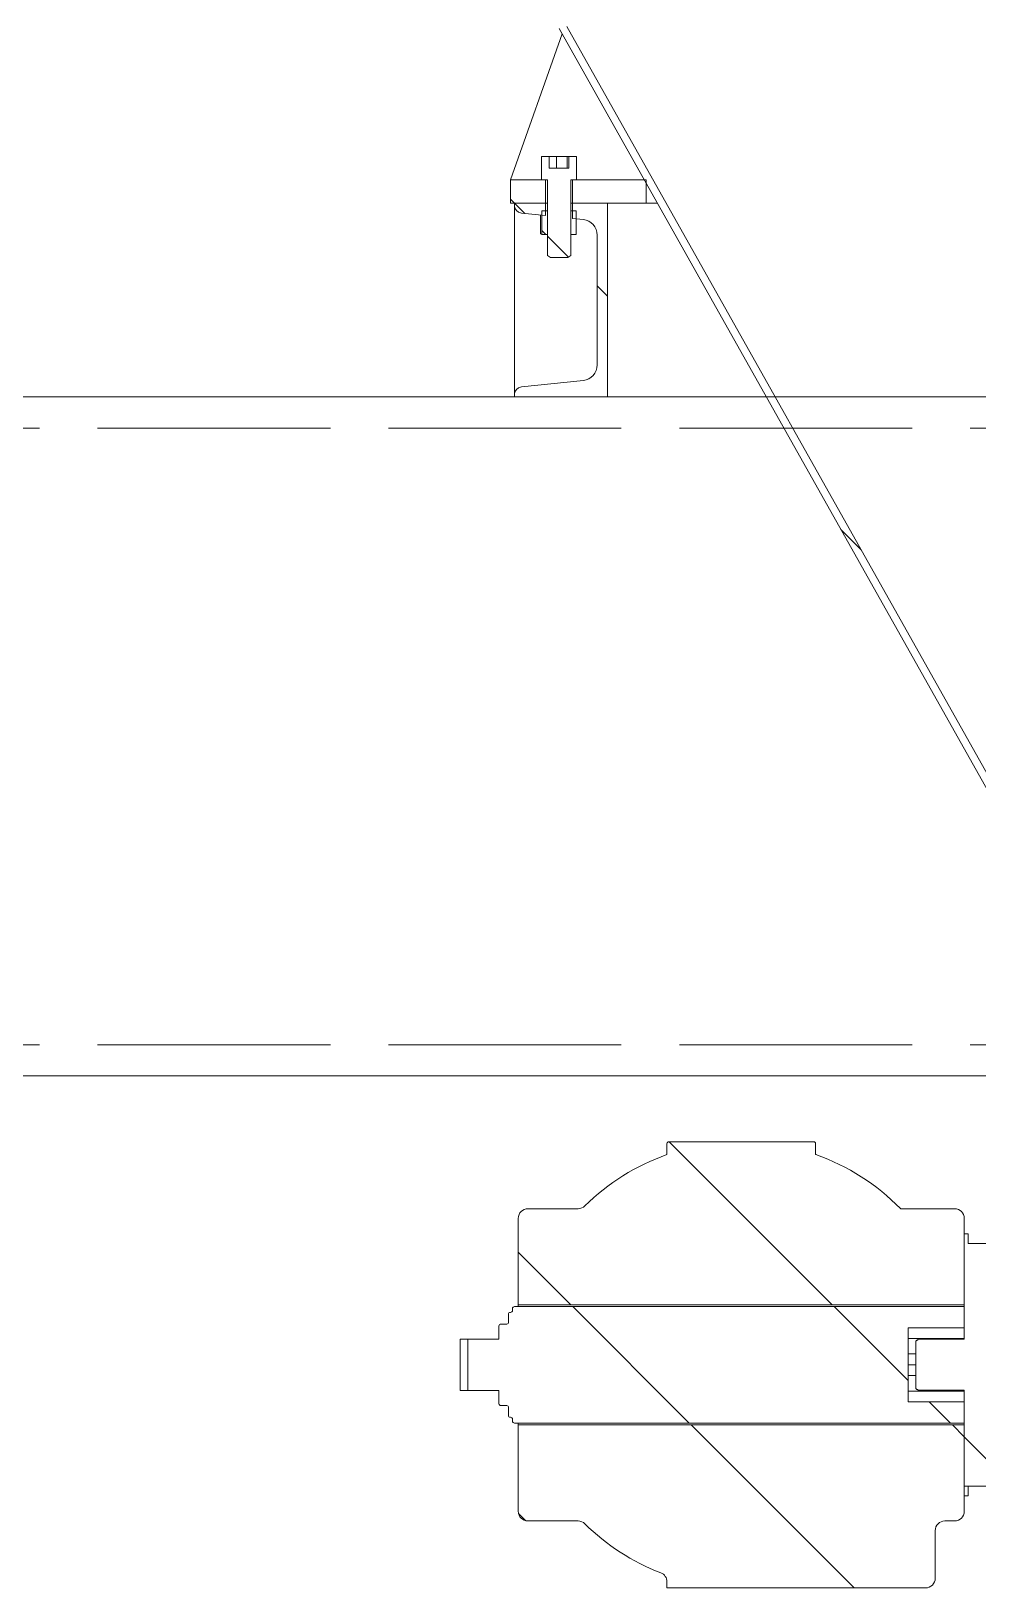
# Model space of a CAD drawing. Header units: millimetres. Extents: x 163705 to 1616509, y 81827 to 302547.
# Drawn here: x 1459351 to 1459840, y 145646 to 146448 of the extents above; entities that cross this region are included whole.
import ezdxf

# ---------------------------------------------------------------- set-up
doc = ezdxf.new("R2010")
doc.units = ezdxf.units.MM
doc.header["$LTSCALE"] = 10
doc.linetypes.add('ACAD_ISO02W100', pattern=[15, 12, -3])
for name, color, linetype, lineweight in [('1-虚线', 8, 'ACAD_ISO02W100', 0), ('1-设备轮廓', 2, 'Continuous', 18), ('1-钢构', 6, 'Continuous', 0)]:
    doc.layers.add(name, color=color, linetype=linetype, lineweight=lineweight)
pattern_1 = [(45, (-6058.445, -4420.5), (-67.3519, 67.3519), [])]

# ---------------------------------------------------------------- blocks, each defined once
blk = doc.blocks.new('*U293')
for p, q in [((0, 350), (4700, 350)), ((0, 0), (4700, 0))]:
    blk.add_line(p, q)
at = {"layer": '1-虚线'}
for p, q in [((0, 334), (4700, 334)), ((0, 16), (4700, 16))]:
    blk.add_line(p, q, dxfattribs=at)
blk = doc.blocks.new('A$Cefa923cd')
at = {"lineweight": 18}
h = blk.add_hatch(dxfattribs=at)
h.set_pattern_fill('ANSI31', color=256, scale=30, style=0)
h.set_pattern_definition(pattern_1)
h.paths.add_polyline_path([(1940.78, 1128), (1940.78, 1875), (1936.78, 1875), (1936.78, 1129.05), (1599.28, 529.05), (1599.28, 483), (1603.28, 483), (1603.28, 528)], flags=0)
h = blk.add_hatch(dxfattribs=at)
h.set_pattern_fill('ANSI31', color=256, scale=30, style=0)
h.set_pattern_definition(pattern_1)
edge = h.paths.add_edge_path(flags=0)
edge.add_arc((1946.98, 1049.8), 0.2, 90, 180, ccw=False)
edge.add_line((1946.98, 1050), (1949.78, 1050))
edge.add_line((1949.78, 1050), (1949.78, 1061.9))
edge.add_arc((1949.68, 1061.9), 0.1, 0, 90)
edge.add_line((1949.68, 1062), (1945.86, 1062))
edge.add_line((1945.86, 1062), (1945.86, 1056))
edge.add_line((1945.86, 1056), (1935.69, 1056))
edge.add_line((1935.69, 1056), (1935.69, 1062))
edge.add_line((1935.69, 1062), (1931.88, 1062))
edge.add_arc((1931.88, 1061.9), 0.1, 90, 180)
edge.add_line((1931.78, 1061.9), (1931.78, 1050))
edge.add_line((1931.78, 1050), (1934.58, 1050))
edge.add_arc((1934.58, 1049.8), 0.2, 0, 90, ccw=False)
edge.add_line((1934.78, 1049.8), (1934.78, 1010.87))
edge.add_line((1934.78, 1010.87), (1936.29, 1010))
edge.add_line((1936.29, 1010), (1945.26, 1010))
edge.add_line((1945.26, 1010), (1946.78, 1010.87))
edge.add_line((1946.78, 1010.87), (1946.78, 1049.8))
h = blk.add_hatch(dxfattribs=at)
h.set_pattern_fill('ANSI31', color=256, scale=30, style=0)
h.set_pattern_definition(pattern_1)
h.paths.add_polyline_path([(1965.78, 1038), (1965.78, 1050), (1947.78, 1050), (1947.78, 1038)], flags=0)
h = blk.add_hatch(dxfattribs=at)
h.set_pattern_fill('ANSI31', color=256, scale=30, style=0)
h.set_pattern_definition(pattern_1)
edge = h.paths.add_edge_path(flags=0)
edge.add_line((1933.78, 1038), (1915.78, 1038))
edge.add_line((1915.78, 1038), (1915.78, 938))
edge.add_line((1915.78, 938), (1963.78, 938))
edge.add_line((1963.78, 938), (1963.78, 939.21))
edge.add_arc((1959.78, 939.21), 4, 0, 84)
edge.add_line((1960.19, 943.19), (1928.24, 946.54))
edge.add_arc((1929.08, 954.5), 8, 180, 264, ccw=False)
edge.add_line((1921.08, 954.5), (1921.08, 1021.5))
edge.add_arc((1929.08, 1021.5), 8, 96, 180, ccw=False)
edge.add_line((1928.24, 1029.46), (1933.78, 1030.04))
edge.add_line((1933.78, 1030.04), (1933.78, 1038))
h = blk.add_hatch(dxfattribs=at)
h.set_pattern_fill('ANSI31', color=256, scale=30, style=0)
h.set_pattern_definition(pattern_1)
edge = h.paths.add_edge_path(flags=0)
edge.add_arc((1959.78, 1036.79), 4, 276, 360)
edge.add_line((1963.78, 1036.79), (1963.78, 1038))
edge.add_line((1963.78, 1038), (1947.78, 1038))
edge.add_line((1947.78, 1038), (1947.78, 1031.51))
edge.add_line((1947.78, 1031.51), (1960.19, 1032.81))
h = blk.add_hatch(dxfattribs=at)
h.set_pattern_fill('ANSI31', color=256, scale=30, style=0)
h.set_pattern_definition(pattern_1)
h.paths.add_polyline_path([(1946.78, 1034), (1946.78, 1021.8), (1949.37, 1021.8), (1949.61, 1021.86), (1949.61, 1033.94), (1949.37, 1034)], flags=0)
h = blk.add_hatch(dxfattribs=at)
h.set_pattern_fill('ANSI31', color=256, scale=30, style=0)
h.set_pattern_definition(pattern_1)
edge = h.paths.add_edge_path(flags=0)
edge.add_arc((1956.78, 514.5), 5, 0, 90)
edge.add_line((1956.78, 519.5), (1930.98, 519.5))
edge.add_arc((1930.98, 524.5), 5, 225.43869, 270, ccw=False)
edge.add_arc((1846.78, 439), 115, 45.43869, 70.46975)
edge.add_arc((1885.28, 547.54), 0.168, 180, 250.46975, ccw=False)
edge.add_line((1885.11, 547.54), (1885.11, 553))
edge.add_arc((1884.11, 553), 1, 0, 90)
edge.add_line((1884.11, 554), (1809.44, 554))
edge.add_arc((1809.44, 553), 1, 90, 180)
edge.add_line((1808.44, 553), (1808.44, 547.54))
edge.add_arc((1808.27, 547.54), 0.168, 289.53025, 360, ccw=False)
edge.add_arc((1846.78, 439), 115, 109.53025, 135.53792)
edge.add_arc((1764.58, 519.67), 0.168, 270, 315.53792, ccw=False)
edge.add_line((1764.58, 519.5), (1736.78, 519.5))
edge.add_arc((1736.78, 514.5), 5, 90, 180)
edge.add_line((1731.78, 514.5), (1731.78, 470))
edge.add_line((1731.78, 470), (1961.78, 470))
edge.add_line((1961.78, 470), (1961.78, 514.5))
h = blk.add_hatch(dxfattribs=at)
h.set_pattern_fill('ANSI31', color=256, scale=30, style=0)
h.set_pattern_definition(pattern_1)
h.paths.add_polyline_path([(1488.78, 455.65), (1488.78, 453.65), (1290.19, 453.65), (1288.06, 478), (1265.28, 478), (1265.28, 476), (1260.28, 476), (1260.28, 474), (1258.28, 474), (1258.28, 457.65), (1199.78, 457.65), (1199.78, 420.35), (1258.28, 420.35), (1258.28, 404), (1260.28, 404), (1260.28, 402), (1265.28, 402), (1265.28, 400), (1288.06, 400), (1290.19, 424.35), (1488.78, 424.35), (1488.78, 422.35), (1492.78, 422.35), (1492.78, 424.35), (1538.78, 424.35), (1538.78, 422.35), (1542.78, 422.35), (1542.78, 424.35), (1591.36, 424.35), (1593.49, 400), (1616.28, 400), (1616.28, 402), (1621.28, 402), (1621.28, 404), (1623.28, 404), (1623.28, 420.35), (1669.03, 420.35), (1669.03, 420.85), (1707.03, 420.85), (1707.03, 420.35), (1719.78, 420.35), (1719.78, 376.5), (1729.78, 376.5), (1731.78, 376.5), (1731.78, 425.85), (1755.78, 425.85), (1755.78, 426.35), (1756.28, 426.35), (1756.78, 426.85), (1756.78, 451.15), (1756.28, 451.65), (1755.78, 451.65), (1755.78, 452.15), (1731.78, 452.15), (1731.78, 506.5), (1729.78, 506.5), (1729.78, 501.5), (1719.78, 501.5), (1719.78, 457.65), (1707.03, 457.65), (1707.03, 457.15), (1669.03, 457.15), (1669.03, 457.65), (1623.28, 457.65), (1623.28, 474), (1621.28, 474), (1621.28, 476), (1616.28, 476), (1616.28, 478), (1593.49, 478), (1591.36, 453.65), (1542.78, 453.65), (1542.78, 455.65), (1538.78, 455.65), (1538.78, 453.65), (1492.78, 453.65), (1492.78, 455.65)], flags=0)
h = blk.add_hatch(dxfattribs=at)
h.set_pattern_fill('ANSI31', color=256, scale=30, style=0)
h.set_pattern_definition(pattern_1)
edge = h.paths.add_edge_path(flags=0)
edge.add_line((1963.78, 469), (1731.78, 469))
edge.add_line((1731.78, 469), (1731.78, 458.09))
edge.add_line((1731.78, 458.09), (1760.78, 458.09))
edge.add_line((1760.78, 458.09), (1760.78, 419.91))
edge.add_line((1760.78, 419.91), (1731.78, 419.91))
edge.add_line((1731.78, 419.91), (1731.78, 409))
edge.add_line((1731.78, 409), (1963.78, 409))
edge.add_arc((1963.78, 410), 1, 270, 360)
edge.add_line((1964.78, 410), (1964.78, 411))
edge.add_arc((1965.78, 411), 1, 90, 180, ccw=False)
edge.add_line((1965.78, 412), (1966.28, 412))
edge.add_arc((1966.28, 412.5), 0.5, 270, 360)
edge.add_line((1966.78, 412.5), (1966.78, 417))
edge.add_arc((1967.78, 417), 1, 90, 180, ccw=False)
edge.add_line((1967.78, 418), (1970.78, 418))
edge.add_arc((1970.78, 419), 1, 270, 360)
edge.add_line((1971.78, 419), (1971.78, 425.69))
edge.add_line((1971.78, 425.69), (1987.78, 425.69))
edge.add_line((1987.78, 425.69), (1987.78, 452.31))
edge.add_line((1987.78, 452.31), (1971.78, 452.31))
edge.add_line((1971.78, 452.31), (1971.78, 459))
edge.add_arc((1970.78, 459), 1, 0, 90)
edge.add_line((1970.78, 460), (1967.78, 460))
edge.add_arc((1967.78, 461), 1, 180, 270, ccw=False)
edge.add_line((1966.78, 461), (1966.78, 465.5))
edge.add_arc((1966.28, 465.5), 0.5, 0, 90)
edge.add_line((1966.28, 466), (1965.78, 466))
edge.add_arc((1965.78, 467), 1, 180, 270, ccw=False)
edge.add_line((1964.78, 467), (1964.78, 468))
edge.add_arc((1963.78, 468), 1, 0, 90)
h = blk.add_hatch(dxfattribs=at)
h.set_pattern_fill('ANSI31', color=256, scale=30, style=0)
h.set_pattern_definition(pattern_1)
edge = h.paths.add_edge_path(flags=0)
edge.add_line((1731.78, 408), (1731.78, 363.5))
edge.add_arc((1736.78, 363.5), 5, 180, 270)
edge.add_line((1736.78, 358.5), (1741.78, 358.5))
edge.add_arc((1741.78, 353.5), 5, 0, 90, ccw=False)
edge.add_line((1746.78, 353.5), (1746.78, 329))
edge.add_arc((1751.78, 329), 5, 180, 270)
edge.add_line((1751.78, 324), (1885.11, 324))
edge.add_line((1885.11, 324), (1885.11, 327.1))
edge.add_arc((1890.11, 327.1), 5, 111.16845, 180, ccw=False)
edge.add_arc((1846.78, 439), 115, 291.16845, 314.56131)
edge.add_arc((1930.98, 353.5), 5, 90, 134.56131, ccw=False)
edge.add_line((1930.98, 358.5), (1956.78, 358.5))
edge.add_arc((1956.78, 363.5), 5, 270, 360)
edge.add_line((1961.78, 363.5), (1961.78, 408))
edge.add_line((1961.78, 408), (1731.78, 408))
at = {"layer": '1-设备轮廓'}
for p, q in [((1936.78, 1129.05), (1599.28, 529.05)), ((1940.78, 1128), (1603.28, 528)), ((1939.23, 1125.26), (1965.78, 1050)), ((1931.78, 1050), (1931.78, 1061.9)), ((1931.88, 1062), (1935.69, 1062)), ((1935.69, 1062), (1935.69, 1056)), ((1936.62, 1062), (1935.69, 1062)), ((1936.62, 1056), (1936.62, 1062)), ((1942.1, 1062), (1936.62, 1062)), ((1942.1, 1056), (1942.1, 1062)), ((1945.86, 1062), (1942.1, 1062)), ((1945.86, 1056), (1945.86, 1062)), ((1945.86, 1062), (1949.68, 1062)), ((1949.78, 1061.9), (1949.78, 1050)), ((1935.69, 1056), (1945.86, 1056)), ((1895.78, 1038), (1895.78, 1050)), ((1933.78, 1050), (1895.78, 1050)), ((1934.58, 1050), (1931.78, 1050)), ((1933.78, 1050), (1933.78, 1038)), ((1934.78, 1010.87), (1934.78, 1049.8)), ((1946.78, 1049.8), (1946.78, 1010.87)), ((1949.78, 1050), (1946.98, 1050)), ((1947.78, 1038), (1947.78, 1050)), ((1965.78, 1050), (1947.78, 1050)), ((1965.78, 1050), (1965.78, 1038)), ((1895.78, 1038), (1890.15, 1038)), ((1933.78, 1038), (1895.78, 1038)), ((1915.78, 938), (1915.78, 1038)), ((1915.78, 1038), (1933.78, 1038)), ((1933.78, 1038), (1933.78, 1030.04)), ((1934.78, 1038), (1933.78, 1038)), ((1934.78, 1038), (1933.78, 1038)), ((1947.78, 1038), (1946.78, 1038)), ((1947.78, 1038), (1946.78, 1038)), ((1947.78, 1031.51), (1947.78, 1038)), ((1947.78, 1038), (1963.78, 1038)), ((1965.78, 1038), (1947.78, 1038)), ((1963.78, 1038), (1963.78, 1036.79)), ((1963.78, 1036.79), (1963.78, 939.21)), ((1933.78, 1030.04), (1928.24, 1029.46)), ((1932.18, 1034), (1931.94, 1033.94)), ((1931.94, 1021.86), (1931.94, 1033.94)), ((1932.18, 1034), (1934.78, 1034)), ((1934.78, 1021.8), (1934.78, 1034)), ((1946.78, 1034), (1946.78, 1021.8)), ((1946.78, 1034), (1949.37, 1034)), ((1960.19, 1032.81), (1947.78, 1031.51)), ((1949.61, 1033.94), (1949.37, 1034)), ((1949.61, 1033.94), (1949.61, 1021.86)), ((1950.29, 1031.77), (1950.29, 1022.16)), ((1921.08, 1021.5), (1921.08, 954.5)), ((1931.94, 1021.86), (1932.18, 1021.8)), ((1932.18, 1021.8), (1934.78, 1021.8)), ((1946.78, 1021.8), (1949.37, 1021.8)), ((1949.37, 1021.8), (1949.61, 1021.86)), ((1934.78, 1010.87), (1936.29, 1010)), ((1945.26, 1010), (1936.29, 1010)), ((1945.26, 1010), (1946.78, 1010.87)), ((1928.24, 946.54), (1960.19, 943.19)), ((1963.78, 939.21), (1963.78, 938)), ((1915.78, 938), (1833.9, 938)), ((1963.78, 938), (1915.78, 938)), ((1809.44, 554), (1884.11, 554)), ((1808.44, 547.54), (1808.44, 553)), ((1885.11, 553), (1885.11, 547.54)), ((1731.78, 470), (1731.78, 514.5)), ((1736.78, 519.5), (1764.58, 519.5)), ((1930.98, 519.5), (1956.78, 519.5)), ((1961.78, 514.5), (1961.78, 470)), ((1729.78, 506.5), (1729.78, 501.5)), ((1731.78, 506.5), (1729.78, 506.5)), ((1731.78, 452.15), (1731.78, 506.5)), ((1729.78, 501.5), (1719.78, 501.5)), ((1961.78, 470), (1731.78, 470)), ((1731.78, 469), (1731.78, 458.09)), ((1963.78, 469), (1731.78, 469)), ((1961.78, 469), (1961.78, 470)), ((1964.78, 467), (1964.78, 468)), ((1966.28, 466), (1965.78, 466)), ((1760.78, 458.09), (1731.78, 458.09)), ((1760.78, 458.09), (1760.78, 419.91)), ((1966.78, 461), (1966.78, 465.5)), ((1970.78, 460), (1967.78, 460)), ((1971.78, 452.31), (1971.78, 459)), ((1760.78, 452.5), (1731.78, 452.5)), ((1755.78, 452.15), (1731.78, 452.15)), ((1755.78, 451.65), (1755.78, 452.15)), ((1756.28, 451.65), (1755.78, 451.65)), ((1756.78, 451.15), (1756.28, 451.65)), ((1756.78, 426.85), (1756.78, 451.15)), ((1971.78, 452.31), (1987.78, 452.31)), ((1987.78, 425.69), (1987.78, 452.31)), ((1987.78, 452.31), (1991.78, 452.31)), ((1991.78, 425.69), (1991.78, 452.31)), ((1760.78, 444.59), (1756.78, 444.59)), ((1760.78, 439), (1756.78, 439)), ((1731.78, 425.85), (1755.78, 425.85)), ((1731.78, 376.5), (1731.78, 425.85)), ((1760.78, 425.5), (1731.78, 425.5)), ((1755.78, 426.35), (1756.28, 426.35)), ((1755.78, 425.85), (1755.78, 426.35)), ((1756.28, 426.35), (1756.78, 426.85)), ((1760.78, 433.41), (1756.78, 433.41)), ((1987.78, 425.69), (1971.78, 425.69)), ((1971.78, 419), (1971.78, 425.69)), ((1987.78, 425.69), (1991.78, 425.69)), ((1731.78, 419.91), (1731.78, 409)), ((1760.78, 419.91), (1731.78, 419.91)), ((1967.78, 418), (1970.78, 418)), ((1964.78, 410), (1964.78, 411)), ((1965.78, 412), (1966.28, 412)), ((1966.78, 412.5), (1966.78, 417)), ((1731.78, 409), (1963.78, 409)), ((1731.78, 408), (1961.78, 408)), ((1731.78, 363.5), (1731.78, 408)), ((1961.78, 408), (1961.78, 409)), ((1961.78, 408), (1961.78, 363.5)), ((1719.78, 376.5), (1729.78, 376.5)), ((1731.78, 376.5), (1729.78, 376.5)), ((1729.78, 376.5), (1729.78, 371.5)), ((1731.78, 371.5), (1729.78, 371.5)), ((1741.78, 358.5), (1736.78, 358.5)), ((1746.78, 329), (1746.78, 353.5)), ((1956.78, 358.5), (1930.98, 358.5)), ((1885.11, 324), (1751.78, 324)), ((1885.11, 327.1), (1885.11, 324))]:
    blk.add_line(p, q, dxfattribs=at)
at = {"layer": '1-设备轮廓', "flags": 128}
blk.add_lwpolyline([(1950.29, 1022.16), (1950.03, 1022.02), (1949.61, 1021.86)], dxfattribs=at)
at = {"layer": '1-设备轮廓'}
for centre, radius, start, end in [((1931.88, 1061.9), 0.1, 90, 180), ((1949.68, 1061.9), 0.1, 0, 90), ((1934.58, 1049.8), 0.2, 0, 90), ((1946.98, 1049.8), 0.2, 90, 180), ((1959.78, 1036.79), 4, 276, 0), ((1929.08, 1021.5), 8, 96, 180), ((1929.08, 954.5), 8, 180, 264), ((1959.78, 939.21), 4, 0, 84), ((1809.44, 553), 1, 90, 180), ((1884.11, 553), 1, 0, 90), ((1846.78, 439), 115, 109.53025, 135.53792), ((1808.27, 547.54), 0.168, 289.53025, 0), ((1885.28, 547.54), 0.168, 180, 250.46975), ((1846.78, 439), 115, 45.43869, 70.46975), ((1736.78, 514.5), 5, 90, 180), ((1764.58, 519.67), 0.168, 270, 315.53792), ((1930.98, 524.5), 5, 225.43869, 270), ((1956.78, 514.5), 5, 0, 90), ((1963.78, 468), 1, 0, 90), ((1965.78, 467), 1, 180, 270), ((1966.28, 465.5), 0.5, 0, 90), ((1967.78, 461), 1, 180, 270), ((1970.78, 459), 1, 0, 90), ((1967.78, 417), 1, 90, 180), ((1970.78, 419), 1, 270, 0), ((1963.78, 410), 1, 270, 0), ((1965.78, 411), 1, 90, 180), ((1966.28, 412.5), 0.5, 270, 0), ((1736.78, 363.5), 5, 180, 270), ((1956.78, 363.5), 5, 270, 0), ((1741.78, 353.5), 5, 0, 90), ((1846.78, 439), 115, 291.16845, 314.56131), ((1930.98, 353.5), 5, 90, 134.56131), ((1890.11, 327.1), 5, 111.16845, 180), ((1751.78, 329), 5, 180, 270)]:
    blk.add_arc(centre, radius, start, end, dxfattribs=at)

msp = doc.modelspace()

# ---------------------------------------------------------------- block references
at = {"xscale": -1}
msp.add_blockref('A$Cefa923cd', (1461564.379, 145321.632), dxfattribs=at)
at = {"layer": '1-钢构'}
msp.add_blockref('*U293', (1456835.648, 145909.632), dxfattribs=at)

doc.saveas('drawing.dxf')
